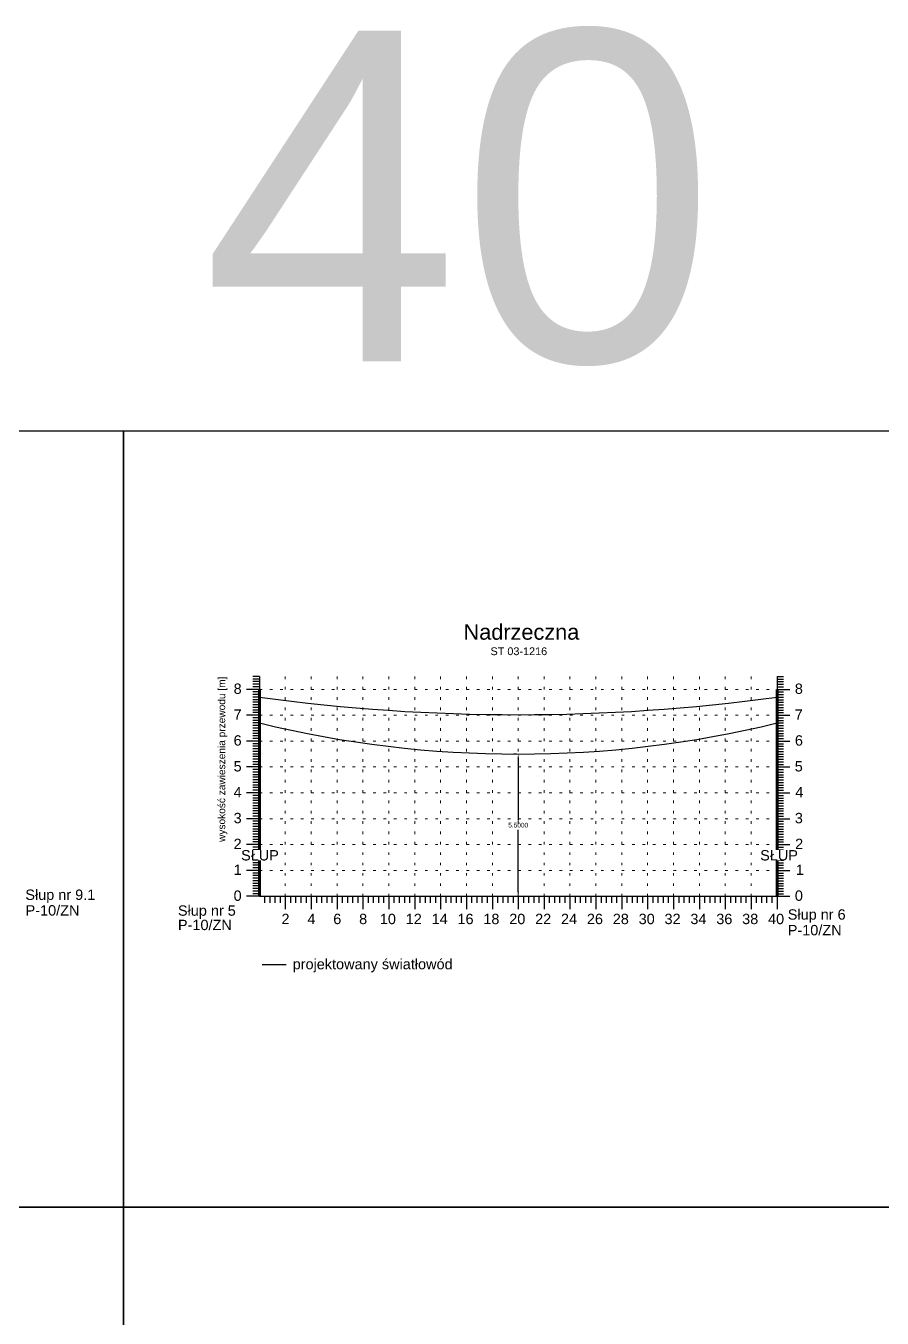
# Model space of a CAD drawing. Header units: metres. Extents: x -155 to 1812, y 681 to 886.
# Drawn here: x 860.77 to 893.85, y 826.23 to 876.18 of the extents above; entities that cross this region are included whole.
import ezdxf

# ---------------------------------------------------------------- set-up
doc = ezdxf.new("R2010")
doc.units = ezdxf.units.M
doc.header["$MEASUREMENT"] = 0
doc.linetypes.add('ACAD_ISO07W100', pattern=[3, 0, -3])
doc.styles.get("Standard").update_dxf_attribs({"font": 'arial.ttf'})
doc.dimstyles.get("Standard").update_dxf_attribs({"dimtxt": 0.18, "dimasz": 0.18, "dimexe": 0.18, "dimexo": 0.0625, "dimgap": 0.09, "dimtad": 0, "dimtih": 1, "dimtoh": 1, "dimdec": 4, "dimzin": 0, "dimdsep": 46, "dimtxsty": 'Standard', "dimcen": 0.09, "dimadec": 0, "dimazin": 0, "dimtfac": 1, "dimtdec": 4, "dimtofl": 0, "dimtmove": 0, "dimatfit": 3, "dimfxl": 1, "dimtolj": 1, "dimtzin": 0, "dimarcsym": 0})

# ---------------------------------------------------------------- blocks, each defined once
blk = doc.blocks.new('*D205')
at = {"color": 0, "lineweight": -2}
for p, q in [((879.729, 848.034), (879.612, 848.034)), ((879.792, 847.854), (879.792, 845.466)), ((879.792, 842.714), (879.792, 845.102)), ((872.454, 842.534), (879.972, 842.534))]:
    blk.add_line(p, q, dxfattribs=at)
at = {"color": 0}
for points in [[(879.822, 847.854), (879.762, 847.854), (879.792, 848.034)], [(879.762, 842.714), (879.822, 842.714), (879.792, 842.534)]]:
    blk.add_solid(points, dxfattribs=at)
at = {"layer": 'Defpoints', "color": 0}
for p in [(879.792, 848.034), (872.392, 842.534), (879.792, 842.534)]:
    blk.add_point(p, dxfattribs=at)
at = {"color": 0, "lineweight": 25, "insert": (879.792, 845.284), "char_height": 0.18, "attachment_point": 5}
blk.add_mtext('\\A1;5.5000', dxfattribs=at)

msp = doc.modelspace()

# ---------------------------------------------------------------- linework, layer by layer
for p, q in [((869.79157, 851.03428), (869.54157, 851.03428)), ((869.79157, 850.93428), (869.54157, 850.93428)), ((869.79157, 850.83428), (869.54157, 850.83428)), ((869.79157, 851.03428), (869.79157, 842.53428)), ((889.79157, 851.03428), (889.79157, 842.53428)), ((889.79157, 851.03428), (890.04157, 851.03428)), ((889.79157, 850.93428), (890.04157, 850.93428)), ((889.79157, 850.83428), (890.04157, 850.83428)), ((869.79157, 850.53428), (869.29157, 850.53428)), ((869.79157, 850.53428), (869.29157, 850.53428)), ((869.79157, 850.73428), (869.54157, 850.73428)), ((869.79157, 850.63428), (869.54157, 850.63428)), ((869.79157, 850.43428), (869.54157, 850.43428)), ((869.79157, 850.33428), (869.54157, 850.33428)), ((889.79157, 850.73428), (890.04157, 850.73428)), ((889.79157, 850.63428), (890.04157, 850.63428)), ((889.79157, 850.53428), (890.29157, 850.53428)), ((889.79157, 850.53428), (890.29157, 850.53428)), ((889.79157, 850.43428), (890.04157, 850.43428)), ((889.79157, 850.33428), (890.04157, 850.33428)), ((869.79157, 850.23428), (869.54157, 850.23428)), ((869.79157, 850.13428), (869.54157, 850.13428)), ((869.79157, 850.03428), (869.54157, 850.03428)), ((869.79157, 849.93428), (869.54157, 849.93428)), ((869.79157, 849.83428), (869.54157, 849.83428)), ((889.79157, 850.23428), (890.04157, 850.23428)), ((889.79157, 850.13428), (890.04157, 850.13428)), ((889.79157, 850.03428), (890.04157, 850.03428)), ((889.79157, 849.93428), (890.04157, 849.93428)), ((889.79157, 849.83428), (890.04157, 849.83428)), ((869.79157, 849.53428), (869.29157, 849.53428)), ((869.79157, 849.53428), (869.29157, 849.53428)), ((869.79157, 849.73428), (869.54157, 849.73428)), ((869.79157, 849.63428), (869.54157, 849.63428)), ((869.79157, 849.43428), (869.54157, 849.43428)), ((869.79157, 849.33428), (869.54157, 849.33428)), ((889.79157, 849.73428), (890.04157, 849.73428)), ((889.79157, 849.63428), (890.04157, 849.63428)), ((889.79157, 849.53428), (890.29157, 849.53428)), ((889.79157, 849.53428), (890.29157, 849.53428)), ((889.79157, 849.43428), (890.04157, 849.43428)), ((889.79157, 849.33428), (890.04157, 849.33428)), ((869.79157, 849.23428), (869.54157, 849.23428)), ((869.79157, 849.13428), (869.54157, 849.13428)), ((869.79157, 849.03428), (869.54157, 849.03428)), ((869.79157, 848.93428), (869.54157, 848.93428)), ((869.79157, 848.83428), (869.54157, 848.83428)), ((889.79157, 849.23428), (890.04157, 849.23428)), ((889.79157, 849.13428), (890.04157, 849.13428)), ((889.79157, 849.03428), (890.04157, 849.03428)), ((889.79157, 848.93428), (890.04157, 848.93428)), ((889.79157, 848.83428), (890.04157, 848.83428)), ((869.79157, 848.53428), (869.29157, 848.53428)), ((869.79157, 848.53428), (869.29157, 848.53428)), ((869.79157, 848.73428), (869.54157, 848.73428)), ((869.79157, 848.63428), (869.54157, 848.63428)), ((869.79157, 848.43428), (869.54157, 848.43428)), ((869.79157, 848.33428), (869.54157, 848.33428)), ((889.79157, 848.73428), (890.04157, 848.73428)), ((889.79157, 848.63428), (890.04157, 848.63428)), ((889.79157, 848.53428), (890.29157, 848.53428)), ((889.79157, 848.53428), (890.29157, 848.53428)), ((889.79157, 848.43428), (890.04157, 848.43428)), ((889.79157, 848.33428), (890.04157, 848.33428)), ((869.79157, 848.23428), (869.54157, 848.23428)), ((869.79157, 848.13428), (869.54157, 848.13428)), ((869.79157, 848.03428), (869.54157, 848.03428)), ((869.79157, 847.93428), (869.54157, 847.93428)), ((869.79157, 847.83428), (869.54157, 847.83428)), ((889.79157, 848.23428), (890.04157, 848.23428)), ((889.79157, 848.13428), (890.04157, 848.13428)), ((889.79157, 848.03428), (890.04157, 848.03428)), ((889.79157, 847.93428), (890.04157, 847.93428)), ((889.79157, 847.83428), (890.04157, 847.83428)), ((869.79157, 847.53428), (869.29157, 847.53428)), ((869.79157, 847.53428), (869.29157, 847.53428)), ((869.79157, 847.73428), (869.54157, 847.73428)), ((869.79157, 847.63428), (869.54157, 847.63428)), ((869.79157, 847.43428), (869.54157, 847.43428)), ((869.79157, 847.33428), (869.54157, 847.33428)), ((889.79157, 847.73428), (890.04157, 847.73428)), ((889.79157, 847.63428), (890.04157, 847.63428)), ((889.79157, 847.53428), (890.29157, 847.53428)), ((889.79157, 847.53428), (890.29157, 847.53428)), ((889.79157, 847.43428), (890.04157, 847.43428)), ((889.79157, 847.33428), (890.04157, 847.33428)), ((869.79157, 847.23428), (869.54157, 847.23428)), ((869.79157, 847.13428), (869.54157, 847.13428)), ((869.79157, 847.03428), (869.54157, 847.03428)), ((869.79157, 846.93428), (869.54157, 846.93428)), ((869.79157, 846.83428), (869.54157, 846.83428)), ((889.79157, 847.23428), (890.04157, 847.23428)), ((889.79157, 847.13428), (890.04157, 847.13428)), ((889.79157, 847.03428), (890.04157, 847.03428)), ((889.79157, 846.93428), (890.04157, 846.93428)), ((889.79157, 846.83428), (890.04157, 846.83428)), ((869.79157, 846.53428), (869.29157, 846.53428)), ((869.79157, 846.53428), (869.29157, 846.53428)), ((869.79157, 846.73428), (869.54157, 846.73428)), ((869.79157, 846.63428), (869.54157, 846.63428)), ((869.79157, 846.43428), (869.54157, 846.43428)), ((869.79157, 846.33428), (869.54157, 846.33428)), ((889.79157, 846.73428), (890.04157, 846.73428)), ((889.79157, 846.63428), (890.04157, 846.63428)), ((889.79157, 846.53428), (890.29157, 846.53428)), ((889.79157, 846.53428), (890.29157, 846.53428)), ((889.79157, 846.43428), (890.04157, 846.43428)), ((889.79157, 846.33428), (890.04157, 846.33428)), ((869.79157, 846.23428), (869.54157, 846.23428)), ((869.79157, 846.13428), (869.54157, 846.13428)), ((869.79157, 846.03428), (869.54157, 846.03428)), ((869.79157, 845.93428), (869.54157, 845.93428)), ((869.79157, 845.83428), (869.54157, 845.83428)), ((889.79157, 846.23428), (890.04157, 846.23428)), ((889.79157, 846.13428), (890.04157, 846.13428)), ((889.79157, 846.03428), (890.04157, 846.03428)), ((889.79157, 845.93428), (890.04157, 845.93428)), ((889.79157, 845.83428), (890.04157, 845.83428)), ((869.79157, 845.53428), (869.29157, 845.53428)), ((869.79157, 845.53428), (869.29157, 845.53428)), ((869.79157, 845.73428), (869.54157, 845.73428)), ((869.79157, 845.63428), (869.54157, 845.63428)), ((869.79157, 845.43428), (869.54157, 845.43428)), ((869.79157, 845.33428), (869.54157, 845.33428)), ((889.79157, 845.73428), (890.04157, 845.73428)), ((889.79157, 845.63428), (890.04157, 845.63428)), ((889.79157, 845.53428), (890.29157, 845.53428)), ((889.79157, 845.53428), (890.29157, 845.53428)), ((889.79157, 845.43428), (890.04157, 845.43428)), ((889.79157, 845.33428), (890.04157, 845.33428)), ((869.79157, 845.23428), (869.54157, 845.23428)), ((869.79157, 845.13428), (869.54157, 845.13428)), ((869.79157, 845.03428), (869.54157, 845.03428)), ((869.79157, 844.93428), (869.54157, 844.93428)), ((869.79157, 844.83428), (869.54157, 844.83428)), ((889.79157, 845.23428), (890.04157, 845.23428)), ((889.79157, 845.13428), (890.04157, 845.13428)), ((889.79157, 845.03428), (890.04157, 845.03428)), ((889.79157, 844.93428), (890.04157, 844.93428)), ((889.79157, 844.83428), (890.04157, 844.83428)), ((869.79157, 844.53428), (869.29157, 844.53428)), ((869.79157, 844.53428), (869.29157, 844.53428)), ((869.79157, 844.73428), (869.54157, 844.73428)), ((869.79157, 844.63428), (869.54157, 844.63428)), ((869.79157, 844.43428), (869.54157, 844.43428)), ((869.79157, 844.33428), (869.54157, 844.33428)), ((889.79157, 844.73428), (890.04157, 844.73428)), ((889.79157, 844.63428), (890.04157, 844.63428)), ((889.79157, 844.53428), (890.29157, 844.53428)), ((889.79157, 844.53428), (890.29157, 844.53428)), ((889.79157, 844.43428), (890.04157, 844.43428)), ((889.79157, 844.33428), (890.04157, 844.33428)), ((869.79157, 844.23428), (869.54157, 844.23428)), ((869.79157, 844.13428), (869.54157, 844.13428)), ((869.79157, 844.03428), (869.54157, 844.03428)), ((869.79157, 843.93428), (869.54157, 843.93428)), ((869.79157, 843.83428), (869.54157, 843.83428)), ((889.79157, 844.23428), (890.04157, 844.23428)), ((889.79157, 844.13428), (890.04157, 844.13428)), ((889.79157, 844.03428), (890.04157, 844.03428)), ((889.79157, 843.93428), (890.04157, 843.93428)), ((889.79157, 843.83428), (890.04157, 843.83428)), ((869.79157, 843.53428), (869.29157, 843.53428)), ((869.79157, 843.53428), (869.29157, 843.53428)), ((869.79157, 843.73428), (869.54157, 843.73428)), ((869.79157, 843.63428), (869.54157, 843.63428)), ((869.79157, 843.43428), (869.54157, 843.43428)), ((869.79157, 843.33428), (869.54157, 843.33428)), ((889.79157, 843.73428), (890.04157, 843.73428)), ((889.79157, 843.63428), (890.04157, 843.63428)), ((889.79157, 843.53428), (890.29157, 843.53428)), ((889.79157, 843.53428), (890.29157, 843.53428)), ((889.79157, 843.43428), (890.04157, 843.43428)), ((889.79157, 843.33428), (890.04157, 843.33428)), ((869.79157, 843.23428), (869.54157, 843.23428)), ((869.79157, 843.13428), (869.54157, 843.13428)), ((869.79157, 843.03428), (869.54157, 843.03428)), ((869.79157, 842.93428), (869.54157, 842.93428)), ((869.79157, 842.83428), (869.54157, 842.83428)), ((889.79157, 843.23428), (890.04157, 843.23428)), ((889.79157, 843.13428), (890.04157, 843.13428)), ((889.79157, 843.03428), (890.04157, 843.03428)), ((889.79157, 842.93428), (890.04157, 842.93428)), ((889.79157, 842.83428), (890.04157, 842.83428)), ((869.79157, 842.53428), (869.29157, 842.53428)), ((869.79157, 842.73428), (869.54157, 842.73428)), ((869.79157, 842.63428), (869.54157, 842.63428)), ((869.79157, 842.53428), (869.54157, 842.53428)), ((869.79157, 842.53428), (889.79157, 842.53428)), ((869.99157, 842.53428), (869.99157, 842.28428)), ((870.19157, 842.53428), (870.19157, 842.28428)), ((870.39157, 842.53428), (870.39157, 842.28428)), ((870.59157, 842.53428), (870.59157, 842.28428)), ((870.79157, 842.53428), (870.79157, 842.03428)), ((870.99157, 842.53428), (870.99157, 842.28428)), ((871.19157, 842.53428), (871.19157, 842.28428)), ((871.39157, 842.53428), (871.39157, 842.28428)), ((871.59157, 842.53428), (871.59157, 842.28428)), ((871.79157, 842.53428), (871.79157, 842.03428)), ((871.99157, 842.53428), (871.99157, 842.28428)), ((872.19157, 842.53428), (872.19157, 842.28428)), ((872.39157, 842.53428), (872.39157, 842.28428)), ((872.59157, 842.53428), (872.59157, 842.28428)), ((872.79157, 842.53428), (872.79157, 842.03428)), ((872.99157, 842.53428), (872.99157, 842.28428)), ((873.19157, 842.53428), (873.19157, 842.28428)), ((873.39157, 842.53428), (873.39157, 842.28428)), ((873.59157, 842.53428), (873.59157, 842.28428)), ((873.79157, 842.53428), (873.79157, 842.03428)), ((873.99157, 842.53428), (873.99157, 842.28428)), ((874.19157, 842.53428), (874.19157, 842.28428)), ((874.39157, 842.53428), (874.39157, 842.28428)), ((874.59157, 842.53428), (874.59157, 842.28428)), ((874.79157, 842.53428), (874.79157, 842.03428)), ((874.99157, 842.53428), (874.99157, 842.28428)), ((875.19157, 842.53428), (875.19157, 842.28428)), ((875.39157, 842.53428), (875.39157, 842.28428)), ((875.59157, 842.53428), (875.59157, 842.28428)), ((875.79157, 842.53428), (875.79157, 842.03428)), ((875.99157, 842.53428), (875.99157, 842.28428)), ((876.19157, 842.53428), (876.19157, 842.28428)), ((876.39157, 842.53428), (876.39157, 842.28428)), ((876.59157, 842.53428), (876.59157, 842.28428)), ((876.79157, 842.53428), (876.79157, 842.03428)), ((876.99157, 842.53428), (876.99157, 842.28428)), ((877.19157, 842.53428), (877.19157, 842.28428)), ((877.39157, 842.53428), (877.39157, 842.28428)), ((877.59157, 842.53428), (877.59157, 842.28428)), ((877.79157, 842.53428), (877.79157, 842.03428)), ((877.99157, 842.53428), (877.99157, 842.28428)), ((878.19157, 842.53428), (878.19157, 842.28428)), ((878.39157, 842.53428), (878.39157, 842.28428)), ((878.59157, 842.53428), (878.59157, 842.28428)), ((878.79157, 842.53428), (878.79157, 842.03428)), ((878.99157, 842.53428), (878.99157, 842.28428)), ((879.19157, 842.53428), (879.19157, 842.28428)), ((879.39157, 842.53428), (879.39157, 842.28428)), ((879.59157, 842.53428), (879.59157, 842.28428)), ((879.79157, 842.53428), (879.79157, 842.03428)), ((879.99157, 842.53428), (879.99157, 842.28428)), ((880.19157, 842.53428), (880.19157, 842.28428)), ((880.39157, 842.53428), (880.39157, 842.28428)), ((880.59157, 842.53428), (880.59157, 842.28428)), ((880.79157, 842.53428), (880.79157, 842.03428)), ((880.99157, 842.53428), (880.99157, 842.28428)), ((881.19157, 842.53428), (881.19157, 842.28428)), ((881.39157, 842.53428), (881.39157, 842.28428)), ((881.59157, 842.53428), (881.59157, 842.28428)), ((881.79157, 842.53428), (881.79157, 842.03428)), ((881.99157, 842.53428), (881.99157, 842.28428)), ((882.19157, 842.53428), (882.19157, 842.28428)), ((882.39157, 842.53428), (882.39157, 842.28428)), ((882.59157, 842.53428), (882.59157, 842.28428)), ((882.79157, 842.53428), (882.79157, 842.03428)), ((882.99157, 842.53428), (882.99157, 842.28428)), ((883.19157, 842.53428), (883.19157, 842.28428)), ((883.39157, 842.53428), (883.39157, 842.28428)), ((883.59157, 842.53428), (883.59157, 842.28428)), ((883.79157, 842.53428), (883.79157, 842.03428)), ((883.99157, 842.53428), (883.99157, 842.28428)), ((884.19157, 842.53428), (884.19157, 842.28428)), ((884.39157, 842.53428), (884.39157, 842.28428)), ((884.59157, 842.53428), (884.59157, 842.28428)), ((884.79157, 842.53428), (884.79157, 842.03428)), ((884.99157, 842.53428), (884.99157, 842.28428)), ((885.19157, 842.53428), (885.19157, 842.28428)), ((885.39157, 842.53428), (885.39157, 842.28428)), ((885.59157, 842.53428), (885.59157, 842.28428)), ((885.79157, 842.53428), (885.79157, 842.03428)), ((885.99157, 842.53428), (885.99157, 842.28428)), ((886.19157, 842.53428), (886.19157, 842.28428)), ((886.39157, 842.53428), (886.39157, 842.28428)), ((886.59157, 842.53428), (886.59157, 842.28428)), ((886.79157, 842.53428), (886.79157, 842.03428)), ((886.99157, 842.53428), (886.99157, 842.28428)), ((887.19157, 842.53428), (887.19157, 842.28428)), ((887.39157, 842.53428), (887.39157, 842.28428)), ((887.59157, 842.53428), (887.59157, 842.28428)), ((887.79157, 842.53428), (887.79157, 842.03428)), ((887.99157, 842.53428), (887.99157, 842.28428)), ((888.19157, 842.53428), (888.19157, 842.28428)), ((888.39157, 842.53428), (888.39157, 842.28428)), ((888.59157, 842.53428), (888.59157, 842.28428)), ((888.79157, 842.53428), (888.79157, 842.03428)), ((888.79157, 842.53428), (888.79157, 842.03428)), ((888.99157, 842.53428), (888.99157, 842.28428)), ((889.19157, 842.53428), (889.19157, 842.28428)), ((889.39157, 842.53428), (889.39157, 842.28428)), ((889.59157, 842.53428), (889.59157, 842.28428)), ((889.79157, 842.73428), (890.04157, 842.73428)), ((889.79157, 842.63428), (890.04157, 842.63428)), ((889.79157, 842.53428), (890.29157, 842.53428)), ((889.79157, 842.53428), (890.04157, 842.53428)), ((889.79157, 842.53428), (889.79157, 842.03428)), ((889.79157, 842.53428), (889.79157, 842.03428))]:
    msp.add_line(p, q)
at = {"linetype": 'ACAD_ISO07W100', "lineweight": 15, "ltscale": 0.1}
for p, q in [((870.79157, 842.53428), (870.79157, 851.03428)), ((871.79157, 842.53428), (871.79157, 851.03428)), ((872.79157, 842.53428), (872.79157, 851.03428)), ((873.79157, 842.53428), (873.79157, 851.03428)), ((874.79157, 842.53428), (874.79157, 851.03428)), ((875.79157, 842.53428), (875.79157, 851.03428)), ((876.79157, 842.53428), (876.79157, 851.03428)), ((877.79157, 842.53428), (877.79157, 851.03428)), ((878.79157, 842.53428), (878.79157, 851.03428)), ((879.79157, 842.53428), (879.79157, 851.03428)), ((880.79157, 842.53428), (880.79157, 851.03428)), ((881.79157, 842.53428), (881.79157, 851.03428)), ((882.79157, 842.53428), (882.79157, 851.03428)), ((883.79157, 842.53428), (883.79157, 851.03428)), ((884.79157, 842.53428), (884.79157, 851.03428)), ((885.79157, 842.53428), (885.79157, 851.03428)), ((886.79157, 842.53428), (886.79157, 851.03428)), ((887.79157, 842.53428), (887.79157, 851.03428)), ((888.79157, 842.53428), (888.79157, 851.03428)), ((889.79157, 842.53428), (889.79157, 851.03428)), ((889.79157, 842.53428), (889.79157, 851.03428)), ((869.79157, 850.53428), (889.79157, 850.53428)), ((879.79157, 842.53428), (879.79157, 849.80428)), ((869.79157, 849.53428), (889.79157, 849.53428)), ((869.79157, 848.53428), (889.79157, 848.53428)), ((869.79157, 847.53428), (889.79157, 847.53428)), ((869.79157, 846.53428), (889.79157, 846.53428)), ((869.79157, 845.53428), (889.79157, 845.53428)), ((869.79157, 844.53428), (889.79157, 844.53428)), ((869.79157, 843.53428), (889.79157, 843.53428))]:
    msp.add_line(p, q, dxfattribs=at)
at = {"lineweight": 100}
for p, q in [((869.79157, 850.53428), (869.79157, 842.53428)), ((889.79157, 850.53428), (889.79157, 842.53428))]:
    msp.add_line(p, q, dxfattribs=at)
at = {"color": 3, "lineweight": 25}
msp.add_line((869.89712, 839.90407), (870.82771, 839.90407), dxfattribs=at)
at = {"lineweight": 25}
for points in [[(834.54271, 860.52182), (864.54271, 860.52182), (864.54271, 830.52182), (834.54271, 830.52182), (834.54271, 860.52182)], [(864.54271, 860.52182), (894.54271, 860.52182), (894.54271, 830.52182), (864.54271, 830.52182), (864.54271, 860.52182)], [(889.29157, 842.53428), (889.79157, 842.53428)], [(834.54271, 830.52182), (864.54271, 830.52182), (864.54271, 800.52182), (834.54271, 800.52182), (834.54271, 830.52182)], [(864.54271, 830.52182), (894.54271, 830.52182), (894.54271, 800.52182), (864.54271, 800.52182), (864.54271, 830.52182)]]:
    msp.add_lwpolyline(points, dxfattribs=at)
at = {"lineweight": 30}
msp.add_arc((879.79157, 923.4237), 73.86941, 262.2197512, 277.7802488, dxfattribs=at)
at = {"color": 3, "lineweight": 30}
msp.add_arc((879.79157, 890.30095), 42.26667, 256.314453, 283.685547, dxfattribs=at)

# ---------------------------------------------------------------- texts
at = {"lineweight": 25}
msp.add_text('40', height=12.782133, dxfattribs=at).set_placement((867.58131, 863.21103))
for s, height, p in [('ST 03-1216', 0.3, (878.72056, 851.8574)), ('8', 0.4, (868.79431, 850.36019)), ('8', 0.4, (890.47996, 850.36019)), ('7', 0.4, (868.79431, 849.36019)), ('7', 0.4, (890.47696, 849.36019)), ('6', 0.4, (868.79431, 848.36019)), ('6', 0.4, (890.48269, 848.36019)), ('5', 0.4, (868.79431, 847.36019)), ('5', 0.4, (890.47723, 847.36019)), ('4', 0.4, (868.79431, 846.36019)), ('4', 0.4, (890.49797, 846.36019)), ('3', 0.4, (868.79431, 845.36019)), ('3', 0.4, (890.47996, 845.36019)), ('2', 0.4, (868.79431, 844.36019)), ('2', 0.4, (890.49115, 844.36019)), ('1', 0.4, (868.79431, 843.36019)), ('1', 0.4, (890.5198, 843.36019)), ('Słup nr 9.1', 0.4, (860.74591, 842.39612)), ('0', 0.4, (868.79431, 842.36019)), ('0', 0.4, (890.4816, 842.36019)), ('P-10/ZN', 0.4, (860.75708, 841.79123)), ('Słup nr 5', 0.4, (866.64265, 841.78381)), ('2', 0.4, (870.64476, 841.45861)), ('4', 0.4, (871.64476, 841.45861)), ('6', 0.4, (872.64476, 841.45861)), ('8', 0.4, (873.64476, 841.45861)), ('10', 0.4, (874.44476, 841.45861)), ('12', 0.4, (875.44476, 841.45861)), ('14', 0.4, (876.44476, 841.45861)), ('16', 0.4, (877.44476, 841.45861)), ('18', 0.4, (878.44476, 841.45861)), ('20', 0.4, (879.44476, 841.45861)), ('22', 0.4, (880.44476, 841.45861)), ('24', 0.4, (881.44476, 841.45861)), ('26', 0.4, (882.44476, 841.45861)), ('28', 0.4, (883.44476, 841.45861)), ('30', 0.4, (884.44476, 841.45861)), ('32', 0.4, (885.44476, 841.45861)), ('34', 0.4, (886.44476, 841.45861)), ('36', 0.4, (887.44476, 841.45861)), ('38', 0.4, (888.44476, 841.45861)), ('40', 0.4, (889.44476, 841.45861)), ('Słup nr 6', 0.4, (890.20721, 841.63237)), ('P-10/ZN', 0.4, (866.64427, 841.22886)), ('P-10/ZN', 0.4, (890.20721, 841.02748)), ('projektowany światłowód', 0.4, (871.07647, 839.7143))]:
    msp.add_text(s, height=height).set_placement(p)
at = {"lineweight": 25, "insert": (879.91507, 852.74872), "char_height": 0.6, "width": 11.8739921, "attachment_point": 5}
msp.add_mtext('Nadrzeczna', dxfattribs=at)

# ---------------------------------------------------------------- dimensions: what is measured, and where the dimension line sits
at = {"lineweight": 25}
dim = msp.add_linear_dim(base=(879.79157, 842.53428), p1=(879.79157, 848.03428), p2=(872.39157, 842.53428), angle=90, dimstyle='Standard', dxfattribs=at)
dim.commit()
dim.dimension.update_dxf_attribs({"geometry": '*D205', "text_midpoint": (879.79157, 845.28428)})

# ---------------------------------------------------------------- next in the draw order: texts
at = {"lineweight": 18, "insert": (868.1888, 844.63639), "char_height": 0.28, "attachment_point": 1, "rotation": 90, "bg_fill": 3, "box_fill_scale": 1, "bg_fill_color": 256, "bg_fill_transparency": 0}
msp.add_mtext_dynamic_manual_height_columns('wysokość zawieszenia przewodu [m]', width=9.2804774, gutter_width=2, heights=[-0.36385], dxfattribs=at)
at = {"lineweight": 18, "char_height": 0.4, "attachment_point": 1, "bg_fill": 3, "box_fill_scale": 1, "bg_fill_color": 256, "bg_fill_transparency": 0}
for insert in [(869.08347, 844.32049), (889.14064, 844.32049)]:
    msp.add_mtext_dynamic_manual_height_columns('SŁUP', width=1.5368437, gutter_width=2, heights=[-0.41364], dxfattribs=dict(at, insert=insert))

doc.saveas('drawing.dxf')
